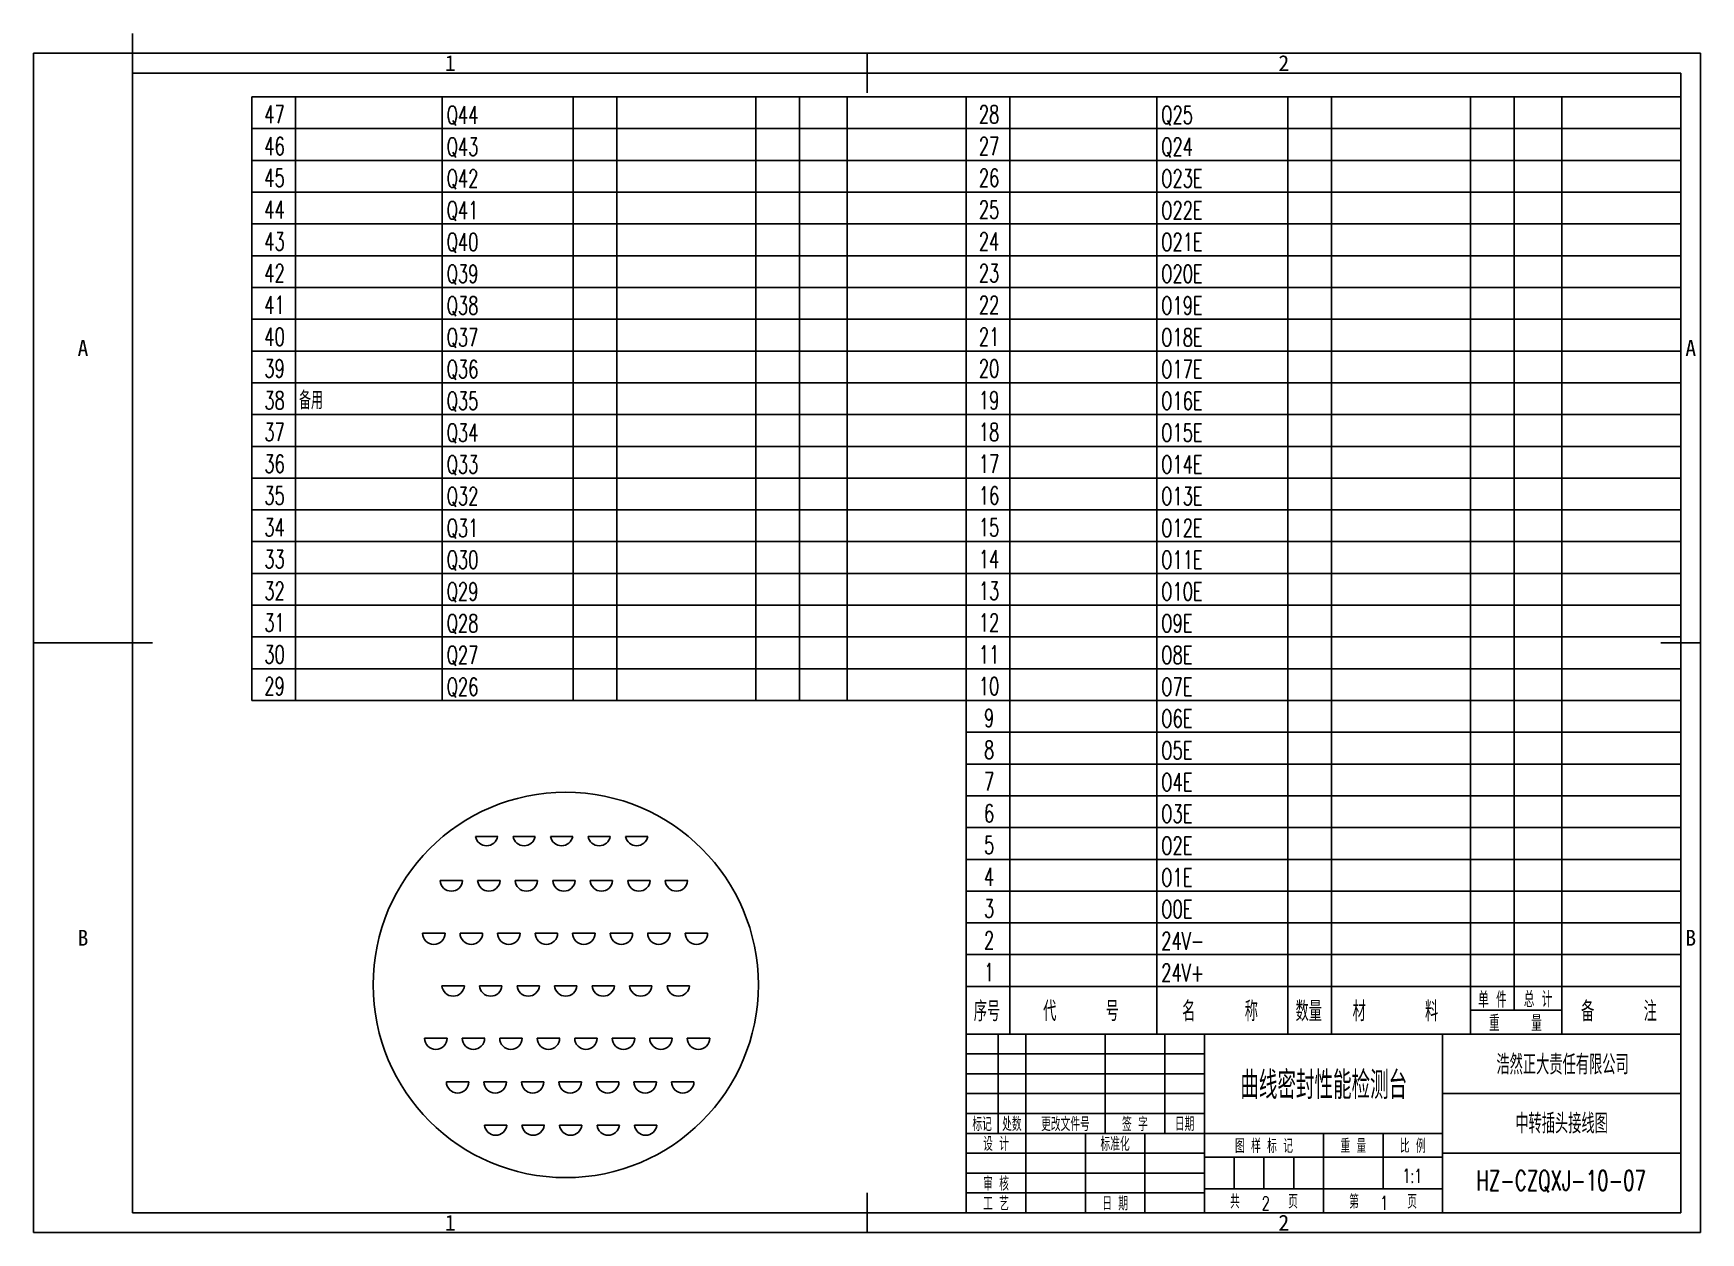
# Model space of a CAD drawing. Header units: inches. Extents: x -25 to 395, y -5 to 297.
import ezdxf
from ezdxf.enums import TextEntityAlignment as Align

# ---------------------------------------------------------------- set-up
doc = ezdxf.new("R2010")
doc.units = ezdxf.units.IN
doc.header["$LTSCALE"] = 10
for name, color, linetype in [('1轮廓实线层', 7, 'Continuous'), ('2细线层', 4, 'Continuous'), ('6文字层', 3, 'Continuous'), ('图框层', 7, 'Continuous')]:
    doc.layers.add(name, color=color, linetype=linetype)
doc.styles.add('PC_TEXTSTYLE', font='romans.shx', dxfattribs={"width": 0.8, "bigfont": 'hzfs.shx'})

# ---------------------------------------------------------------- blocks, each defined once
blk = doc.blocks.new('PC_TITLE_BLOCK')
at = {"layer": '1轮廓实线层'}
for p, q in [((0, 45), (-180, 45)), ((-180, 0), (-180, 45)), ((-172, 20), (-172, 45)), ((-165, 20), (-165, 45)), ((-145, 20), (-145, 45)), ((-130, 20), (-130, 45)), ((-120, 0), (-120, 45)), ((-60, 30), (0, 30)), ((-180, 20), (-60, 20)), ((-165, 0), (-165, 20)), ((-150, 0), (-150, 20)), ((-135, 0), (-135, 20)), ((-60, 15), (0, 15)), ((-180, 0), (0, 0))]:
    blk.add_line(p, q, dxfattribs=at)
at = {"layer": '1轮廓实线层', "color": 7}
for p, q in [((-60, 0), (-60, 45)), ((-180, 25), (-120, 25))]:
    blk.add_line(p, q, dxfattribs=at)
at = {"layer": '2细线层'}
for p, q in [((-180, 40), (-120, 40)), ((-180, 35), (-120, 35)), ((-180, 30), (-120, 30)), ((-90, 0), (-90, 20)), ((-75, 6), (-75, 20)), ((-180, 15), (-120, 15)), ((-120, 14), (-60, 14)), ((-112.5, 6), (-112.5, 14)), ((-105, 6), (-105, 14)), ((-97.5, 6), (-97.5, 14)), ((-180, 10), (-120, 10)), ((-180, 5), (-120, 5)), ((-120, 6), (-60, 6))]:
    blk.add_line(p, q, dxfattribs=at)
at = {"layer": '图框层'}
blk.add_line((0, 0), (0, 45), dxfattribs=at)
at = {"layer": '6文字层', "style": 'PC_TEXTSTYLE', "width": 0.667}
for s, p in [('标记', (-176, 22.5)), ('处数', (-168.5, 22.5)), (' 更改文件号 ', (-155, 22.5)), (' 签 字 ', (-137.5, 22.5)), (' 日期 ', (-125, 22.5)), (' 设 计 ', (-172.5, 17.51)), (' 标准化 ', (-142.5, 17.51)), (' 图 样 标 记 ', (-105, 17)), (' 重 量 ', (-82.5, 17)), (' 比 例 ', (-67.5, 17)), (' 审 核 ', (-172.5, 7.5)), (' 工 艺 ', (-172.5, 2.5)), (' 日 期 ', (-142.5, 2.5)), ('共       页', (-105, 3)), ('第       页', (-75, 3))]:
    blk.add_text(s, height=3.5, dxfattribs=at).set_placement(p, align=Align.MIDDLE)
at = {"layer": '6文字层', "style": 'PC_TEXTSTYLE', "flags": 8}
for tag, height, width, p, p2 in [('企业名称', 5, 1.98445, (-54.29, 34.82), (-5.27, 34.82)), ('产品名称或材料标记', 7, 0.600652, (-113.46, 28.64), (-66.42, 28.64)), ('图样名称', 5, 2.004495, (-54.79, 19.98), (-5.27, 19.98)), ('标准化', 3.5, 1.023147, (-133.83, 15.37), (-120.75, 15.37)), ('审核', 3.5, 1.579393, (-163.99, 5.37), (-150.63, 5.37)), ('重量', 3.5, 1.408247, (-88.46, 7.54), (-76.55, 7.54)), ('比例', 3.5, 1.385287, (-73.35, 7.54), (-61.93, 7.54)), ('图样代号', 5, 2.006536, (-54.79, 5.63), (-5.52, 5.63)), ('工艺', 3.5, 1.621807, (-164.21, 0.37), (-150.89, 0.37)), ('共几页', 3.5, 0.557144, (-108.07, 0.63), (-101.05, 0.63)), ('日期', 3.5, 1.560088, (-133.83, 0.37), (-120.75, 0.37))]:
    blk.add_attdef(tag, text='', height=height, dxfattribs=dict(at, width=width)).set_placement(p, p2, align=Align.FIT)
at = {"layer": '6文字层', "style": 'PC_TEXTSTYLE', "width": 3.962018, "flags": 8}
blk.add_attdef('设计', text='', height=3.5, rotation=358.4644, dxfattribs=at).set_placement((-164.23, 15.37), (-150.37, 15), align=Align.FIT)
at = {"layer": '6文字层', "color": 3, "style": 'PC_TEXTSTYLE', "width": 0.56476, "flags": 8}
blk.add_attdef('第几页', text='', height=3.5, dxfattribs=at).set_placement((-78.29, 0.75), (-71.16, 0.75), align=Align.FIT)
at = {"layer": '6文字层', "ltscale": 10, "style": 'PC_TEXTSTYLE', "flags": 1}
blk.add_attdef('图纸张数', (-58.68, -0.49), '', height=2.5, dxfattribs=at)
blk = doc.blocks.new('PC_MXBTITLERECORD')
at = {"layer": '1轮廓实线层'}
for p, q in [((-180, 0), (-180, 12)), ((0, 0), (0, 12))]:
    blk.add_line(p, q, dxfattribs=at)
at = {"layer": '2细线层'}
for p, q in [((-169, 12), (-169, 0)), ((-132, 12), (-132, 0)), ((-99, 12), (-99, 0)), ((-88, 12), (-88, 0)), ((-53, 12), (-53, 0)), ((-42, 12), (-42, 6)), ((-30, 12), (-30, 0)), ((-30, 6), (-53, 6))]:
    blk.add_line(p, q, dxfattribs=at)
at = {"layer": '6文字层', "style": 'PC_TEXTSTYLE', "width": 0.667}
for s, height, p in [('序号', 5, (-174.77, 6)), ('代     号', 5, (-151.09, 6)), ('名     称', 5, (-116.06, 6)), ('数量', 5, (-93.71, 6)), ('材      料', 5, (-71.89, 6)), ('单 件', 4, (-47.45, 8.84)), ('总 计', 4, (-35.96, 8.94)), ('备     注', 5, (-15.57, 6)), ('重    量', 4, (-41.65, 2.94))]:
    blk.add_text(s, height=height, dxfattribs=at).set_placement(p, align=Align.MIDDLE)
blk = doc.blocks.new('PC_MXB_BLOCK')
at = {"layer": '1轮廓实线层'}
for p, q in [((-180, 8), (-180, 0)), ((0, 8), (0, 0))]:
    blk.add_line(p, q, dxfattribs=at)
at = {"layer": '2细线层'}
for p, q in [((-180, 8), (0, 8)), ((-169, 8), (-169, 0)), ((-132, 8), (-132, 0)), ((-99, 8), (-99, 0)), ((-88, 8), (-88, 0)), ((-53, 8), (-53, 0)), ((-42, 8), (-42, 0)), ((-30, 8), (-30, 0)), ((-180, 0), (0, 0))]:
    blk.add_line(p, q, dxfattribs=at)
at = {"layer": '6文字层', "style": 'PC_TEXTSTYLE'}
for tag, width, p, p2 in [('序号', 0.769182, (-178.38, 1.35), (-170.09, 1.35)), ('代号', 3.14773, (-168.05, 1.35), (-134.11, 1.35)), ('名称', 2.802424, (-130.87, 1.2), (-100.28, 1.2)), ('数量', 0.817449, (-97.88, 1.2), (-89, 1.2)), ('材料', 2.943328, (-86.43, 1.01), (-54.3, 1.01)), ('单重', 0.854038, (-52.21, 0.89), (-43, 0.89)), ('总重', 0.958888, (-41.2, 1.27), (-30.86, 1.27)), ('备注', 2.494074, (-28.61, 1.02), (-1.16, 1.02))]:
    blk.add_attdef(tag, text='', height=4.5, dxfattribs=dict(at, width=width)).set_placement(p, p2, align=Align.FIT)

msp = doc.modelspace()

# ---------------------------------------------------------------- linework, layer by layer
for p, q in [((0, 297), (0, 0)), ((86.38, 94.78), (91.97, 94.78)), ((95.83, 94.78), (101.42, 94.78)), ((105.28, 94.78), (110.87, 94.78)), ((114.73, 94.78), (120.32, 94.78)), ((124.18, 94.78), (129.77, 94.78)), ((77.47, 83.65), (83.13, 83.65)), ((86.92, 83.65), (92.58, 83.65)), ((96.37, 83.65), (102.03, 83.65)), ((105.82, 83.65), (111.48, 83.65)), ((115.27, 83.65), (120.93, 83.65)), ((124.72, 83.65), (130.38, 83.65)), ((134.17, 83.65), (139.83, 83.65)), ((73.04, 70.42), (78.71, 70.42)), ((82.49, 70.42), (88.16, 70.42)), ((91.94, 70.42), (97.61, 70.42)), ((101.39, 70.42), (107.06, 70.42)), ((110.84, 70.42), (116.51, 70.42)), ((120.29, 70.42), (125.96, 70.42)), ((129.74, 70.42), (135.41, 70.42)), ((139.19, 70.42), (144.86, 70.42)), ((77.94, 57.19), (83.59, 57.19)), ((87.39, 57.19), (93.04, 57.19)), ((96.84, 57.19), (102.49, 57.19)), ((106.29, 57.19), (111.94, 57.19)), ((115.74, 57.19), (121.39, 57.19)), ((125.19, 57.19), (130.84, 57.19)), ((134.64, 57.19), (140.29, 57.19)), ((73.57, 43.96), (79.24, 43.96)), ((83.02, 43.96), (88.69, 43.96)), ((92.47, 43.96), (98.14, 43.96)), ((101.92, 43.96), (107.59, 43.96)), ((111.37, 43.96), (117.04, 43.96)), ((120.82, 43.96), (126.49, 43.96)), ((130.27, 43.96), (135.94, 43.96)), ((139.72, 43.96), (145.39, 43.96)), ((79.05, 32.94), (84.72, 32.94)), ((88.5, 32.94), (94.17, 32.94)), ((97.95, 32.94), (103.62, 32.94)), ((107.4, 32.94), (113.07, 32.94)), ((116.85, 32.94), (122.52, 32.94)), ((126.3, 32.94), (131.97, 32.94)), ((135.75, 32.94), (141.42, 32.94)), ((88.64, 22.03), (94.27, 22.03)), ((98.09, 22.03), (103.72, 22.03)), ((107.54, 22.03), (113.17, 22.03)), ((116.99, 22.03), (122.62, 22.03)), ((126.44, 22.03), (132.07, 22.03)), ((210, 0), (0, 0))]:
    msp.add_line(p, q)
msp.add_circle((109.11, 57.37), 48.52)
for centre, start, end in [((89.17, 95.26), 189.7269, 350.2731), ((98.62, 95.26), 189.7269, 350.2731), ((108.07, 95.26), 189.7269, 350.2731), ((117.52, 95.26), 189.7269, 350.2731), ((126.97, 95.26), 189.7269, 350.2731), ((80.3, 83.82), 183.4763, 356.5237), ((89.75, 83.82), 183.4763, 356.5237), ((99.2, 83.82), 183.4763, 356.5237), ((108.65, 83.82), 183.4763, 356.5237), ((118.1, 83.82), 183.4763, 356.5237), ((127.55, 83.82), 183.4763, 356.5237), ((137, 83.82), 183.4763, 356.5237), ((75.88, 70.42), 180, 0), ((85.33, 70.42), 180, 0), ((94.78, 70.42), 180, 0), ((104.23, 70.42), 180, 0), ((113.68, 70.42), 180, 0), ((123.13, 70.42), 180, 0), ((132.58, 70.42), 180, 0), ((142.03, 70.42), 180, 0), ((80.76, 57.37), 183.6432, 356.3568), ((90.21, 57.37), 183.6432, 356.3568), ((99.66, 57.37), 183.6432, 356.3568), ((109.11, 57.37), 183.6432, 356.3568), ((118.56, 57.37), 183.6432, 356.3568), ((128.01, 57.37), 183.6432, 356.3568), ((137.46, 57.37), 183.6432, 356.3568), ((76.4, 43.98), 180.5794, 359.4206), ((85.85, 43.98), 180.5794, 359.4206), ((95.3, 43.98), 180.5794, 359.4206), ((104.75, 43.98), 180.5794, 359.4206), ((114.2, 43.98), 180.5794, 359.4206), ((123.65, 43.98), 180.5794, 359.4206), ((133.1, 43.98), 180.5794, 359.4206), ((142.55, 43.98), 180.5794, 359.4206), ((81.88, 32.97), 180.6626, 359.3374), ((91.33, 32.97), 180.6626, 359.3374), ((100.78, 32.97), 180.6626, 359.3374), ((110.23, 32.97), 180.6626, 359.3374), ((119.68, 32.97), 180.6626, 359.3374), ((129.13, 32.97), 180.6626, 359.3374), ((138.58, 32.97), 180.6626, 359.3374), ((91.45, 22.35), 186.44, 353.56), ((100.9, 22.35), 186.44, 353.56), ((110.35, 22.35), 186.44, 353.56), ((119.8, 22.35), 186.44, 353.56), ((129.25, 22.35), 186.44, 353.56)]:
    msp.add_arc(centre, 2.83, start, end)
at = {"layer": '1轮廓实线层'}
for p, q in [((185, 292), (185, 282)), ((0, 0), (0, 287)), ((390, 287), (0, 287)), ((390, 287), (390, 0)), ((-25, 143.5), (5, 143.5)), ((395, 143.5), (385, 143.5)), ((185, -5), (185, 5))]:
    msp.add_line(p, q, dxfattribs=at)
at = {"layer": '2细线层'}
for p, q in [((-25, -5), (-25, 292)), ((395, 292), (-25, 292)), ((-25, 292), (-25, 287)), ((185, 292), (185, 287)), ((395, 292), (395, -5)), ((-25, 143.5), (0, 143.5)), ((395, 143.5), (390, 143.5)), ((-25, -5), (-25, 0)), ((185, -5), (185, 0)), ((-25, -5), (395, -5)), ((-25, -5), (0, -5)), ((395, -5), (390, -5))]:
    msp.add_line(p, q, dxfattribs=at)

# ---------------------------------------------------------------- block references
at = {"layer": '图框层'}
ref = msp.add_blockref('PC_MXB_BLOCK', (210, 273), dxfattribs=at)
ref.add_attrib('序号', '47', dxfattribs={"layer": '6文字层', "height": 4.5, "style": 'PC_TEXTSTYLE', "width": 0.667}).set_placement((35.76, 274.35), align=Align.CENTER)
ref.add_attrib('名称', 'Q44', (79.13, 274.2), dxfattribs={"layer": '6文字层', "height": 4.5, "style": 'PC_TEXTSTYLE', "width": 0.667})
ref = msp.add_blockref('PC_MXB_BLOCK', (390, 273), dxfattribs=at)
ref.add_attrib('序号', '28', dxfattribs={"layer": '6文字层', "height": 4.5, "style": 'PC_TEXTSTYLE', "width": 0.667}).set_placement((215.76, 274.35), align=Align.CENTER)
ref.add_attrib('名称', 'Q25', (259.13, 274.2), dxfattribs={"layer": '6文字层', "height": 4.5, "style": 'PC_TEXTSTYLE', "width": 0.667})
ref = msp.add_blockref('PC_MXB_BLOCK', (210, 265), dxfattribs=at)
ref.add_attrib('序号', '46', dxfattribs={"layer": '6文字层', "height": 4.5, "style": 'PC_TEXTSTYLE', "width": 0.667}).set_placement((35.76, 266.35), align=Align.CENTER)
ref.add_attrib('名称', 'Q43', (79.13, 266.2), dxfattribs={"layer": '6文字层', "height": 4.5, "style": 'PC_TEXTSTYLE', "width": 0.667})
ref = msp.add_blockref('PC_MXB_BLOCK', (390, 265), dxfattribs=at)
ref.add_attrib('序号', '27', dxfattribs={"layer": '6文字层', "height": 4.5, "style": 'PC_TEXTSTYLE', "width": 0.667}).set_placement((215.76, 266.35), align=Align.CENTER)
ref.add_attrib('名称', 'Q24', (259.13, 266.2), dxfattribs={"layer": '6文字层', "height": 4.5, "style": 'PC_TEXTSTYLE', "width": 0.667})
ref = msp.add_blockref('PC_MXB_BLOCK', (210, 257), dxfattribs=at)
ref.add_attrib('序号', '45', dxfattribs={"layer": '6文字层', "height": 4.5, "style": 'PC_TEXTSTYLE', "width": 0.667}).set_placement((35.76, 258.35), align=Align.CENTER)
ref.add_attrib('名称', 'Q42', (79.13, 258.2), dxfattribs={"layer": '6文字层', "height": 4.5, "style": 'PC_TEXTSTYLE', "width": 0.667})
ref = msp.add_blockref('PC_MXB_BLOCK', (390, 257), dxfattribs=at)
ref.add_attrib('序号', '26', dxfattribs={"layer": '6文字层', "height": 4.5, "style": 'PC_TEXTSTYLE', "width": 0.667}).set_placement((215.76, 258.35), align=Align.CENTER)
ref.add_attrib('名称', 'O23E', (259.13, 258.2), dxfattribs={"layer": '6文字层', "height": 4.5, "style": 'PC_TEXTSTYLE', "width": 0.667})
ref = msp.add_blockref('PC_MXB_BLOCK', (210, 249), dxfattribs=at)
ref.add_attrib('序号', '44', dxfattribs={"layer": '6文字层', "height": 4.5, "style": 'PC_TEXTSTYLE', "width": 0.667}).set_placement((35.76, 250.35), align=Align.CENTER)
ref.add_attrib('名称', 'Q41', (79.13, 250.2), dxfattribs={"layer": '6文字层', "height": 4.5, "style": 'PC_TEXTSTYLE', "width": 0.667})
ref = msp.add_blockref('PC_MXB_BLOCK', (390, 249), dxfattribs=at)
ref.add_attrib('序号', '25', dxfattribs={"layer": '6文字层', "height": 4.5, "style": 'PC_TEXTSTYLE', "width": 0.667}).set_placement((215.76, 250.35), align=Align.CENTER)
ref.add_attrib('名称', 'O22E', (259.13, 250.2), dxfattribs={"layer": '6文字层', "height": 4.5, "style": 'PC_TEXTSTYLE', "width": 0.667})
ref = msp.add_blockref('PC_MXB_BLOCK', (210, 241), dxfattribs=at)
ref.add_attrib('序号', '43', dxfattribs={"layer": '6文字层', "height": 4.5, "style": 'PC_TEXTSTYLE', "width": 0.667}).set_placement((35.76, 242.35), align=Align.CENTER)
ref.add_attrib('名称', 'Q40', (79.13, 242.2), dxfattribs={"layer": '6文字层', "height": 4.5, "style": 'PC_TEXTSTYLE', "width": 0.667})
ref = msp.add_blockref('PC_MXB_BLOCK', (390, 241), dxfattribs=at)
ref.add_attrib('序号', '24', dxfattribs={"layer": '6文字层', "height": 4.5, "style": 'PC_TEXTSTYLE', "width": 0.667}).set_placement((215.76, 242.35), align=Align.CENTER)
ref.add_attrib('名称', 'O21E', (259.13, 242.2), dxfattribs={"layer": '6文字层', "height": 4.5, "style": 'PC_TEXTSTYLE', "width": 0.667})
ref = msp.add_blockref('PC_MXB_BLOCK', (210, 233), dxfattribs=at)
ref.add_attrib('序号', '42', dxfattribs={"layer": '6文字层', "height": 4.5, "style": 'PC_TEXTSTYLE', "width": 0.667}).set_placement((35.76, 234.35), align=Align.CENTER)
ref.add_attrib('名称', 'Q39', (79.13, 234.2), dxfattribs={"layer": '6文字层', "height": 4.5, "style": 'PC_TEXTSTYLE', "width": 0.667})
ref = msp.add_blockref('PC_MXB_BLOCK', (390, 233), dxfattribs=at)
ref.add_attrib('序号', '23', dxfattribs={"layer": '6文字层', "height": 4.5, "style": 'PC_TEXTSTYLE', "width": 0.667}).set_placement((215.76, 234.35), align=Align.CENTER)
ref.add_attrib('名称', 'O20E', (259.13, 234.2), dxfattribs={"layer": '6文字层', "height": 4.5, "style": 'PC_TEXTSTYLE', "width": 0.667})
ref = msp.add_blockref('PC_MXB_BLOCK', (210, 225), dxfattribs=at)
ref.add_attrib('序号', '41', dxfattribs={"layer": '6文字层', "height": 4.5, "style": 'PC_TEXTSTYLE', "width": 0.667}).set_placement((35.76, 226.35), align=Align.CENTER)
ref.add_attrib('名称', 'Q38', (79.13, 226.2), dxfattribs={"layer": '6文字层', "height": 4.5, "style": 'PC_TEXTSTYLE', "width": 0.667})
ref = msp.add_blockref('PC_MXB_BLOCK', (390, 225), dxfattribs=at)
ref.add_attrib('序号', '22', dxfattribs={"layer": '6文字层', "height": 4.5, "style": 'PC_TEXTSTYLE', "width": 0.667}).set_placement((215.76, 226.35), align=Align.CENTER)
ref.add_attrib('名称', 'O19E', (259.13, 226.2), dxfattribs={"layer": '6文字层', "height": 4.5, "style": 'PC_TEXTSTYLE', "width": 0.667})
ref = msp.add_blockref('PC_MXB_BLOCK', (210, 217), dxfattribs=at)
ref.add_attrib('序号', '40', dxfattribs={"layer": '6文字层', "height": 4.5, "style": 'PC_TEXTSTYLE', "width": 0.667}).set_placement((35.76, 218.35), align=Align.CENTER)
ref.add_attrib('名称', 'Q37', (79.13, 218.2), dxfattribs={"layer": '6文字层', "height": 4.5, "style": 'PC_TEXTSTYLE', "width": 0.667})
ref = msp.add_blockref('PC_MXB_BLOCK', (390, 217), dxfattribs=at)
ref.add_attrib('序号', '21', dxfattribs={"layer": '6文字层', "height": 4.5, "style": 'PC_TEXTSTYLE', "width": 0.667}).set_placement((215.76, 218.35), align=Align.CENTER)
ref.add_attrib('名称', 'O18E', (259.13, 218.2), dxfattribs={"layer": '6文字层', "height": 4.5, "style": 'PC_TEXTSTYLE', "width": 0.667})
ref = msp.add_blockref('PC_MXB_BLOCK', (210, 209), dxfattribs=at)
ref.add_attrib('序号', '39', dxfattribs={"layer": '6文字层', "height": 4.5, "style": 'PC_TEXTSTYLE', "width": 0.667}).set_placement((35.76, 210.35), align=Align.CENTER)
ref.add_attrib('名称', 'Q36', (79.13, 210.2), dxfattribs={"layer": '6文字层', "height": 4.5, "style": 'PC_TEXTSTYLE', "width": 0.667})
ref = msp.add_blockref('PC_MXB_BLOCK', (390, 209), dxfattribs=at)
ref.add_attrib('序号', '20', dxfattribs={"layer": '6文字层', "height": 4.5, "style": 'PC_TEXTSTYLE', "width": 0.667}).set_placement((215.76, 210.35), align=Align.CENTER)
ref.add_attrib('名称', 'O17E', (259.13, 210.2), dxfattribs={"layer": '6文字层', "height": 4.5, "style": 'PC_TEXTSTYLE', "width": 0.667})
ref = msp.add_blockref('PC_MXB_BLOCK', (210, 201), dxfattribs=at)
ref.add_attrib('代号', '备用', (41.95, 202.35), dxfattribs={"layer": '6文字层', "height": 4.5, "style": 'PC_TEXTSTYLE', "width": 0.667})
ref.add_attrib('序号', '38', dxfattribs={"layer": '6文字层', "height": 4.5, "style": 'PC_TEXTSTYLE', "width": 0.667}).set_placement((35.76, 202.35), align=Align.CENTER)
ref.add_attrib('名称', 'Q35', (79.13, 202.2), dxfattribs={"layer": '6文字层', "height": 4.5, "style": 'PC_TEXTSTYLE', "width": 0.667})
ref = msp.add_blockref('PC_MXB_BLOCK', (390, 201), dxfattribs=at)
ref.add_attrib('序号', '19', dxfattribs={"layer": '6文字层', "height": 4.5, "style": 'PC_TEXTSTYLE', "width": 0.667}).set_placement((215.76, 202.35), align=Align.CENTER)
ref.add_attrib('名称', 'O16E', (259.13, 202.2), dxfattribs={"layer": '6文字层', "height": 4.5, "style": 'PC_TEXTSTYLE', "width": 0.667})
ref = msp.add_blockref('PC_MXB_BLOCK', (210, 193), dxfattribs=at)
ref.add_attrib('序号', '37', dxfattribs={"layer": '6文字层', "height": 4.5, "style": 'PC_TEXTSTYLE', "width": 0.667}).set_placement((35.76, 194.35), align=Align.CENTER)
ref.add_attrib('名称', 'Q34', (79.13, 194.2), dxfattribs={"layer": '6文字层', "height": 4.5, "style": 'PC_TEXTSTYLE', "width": 0.667})
ref = msp.add_blockref('PC_MXB_BLOCK', (390, 193), dxfattribs=at)
ref.add_attrib('序号', '18', dxfattribs={"layer": '6文字层', "height": 4.5, "style": 'PC_TEXTSTYLE', "width": 0.667}).set_placement((215.76, 194.35), align=Align.CENTER)
ref.add_attrib('名称', 'O15E', (259.13, 194.2), dxfattribs={"layer": '6文字层', "height": 4.5, "style": 'PC_TEXTSTYLE', "width": 0.667})
ref = msp.add_blockref('PC_MXB_BLOCK', (210, 185), dxfattribs=at)
ref.add_attrib('序号', '36', dxfattribs={"layer": '6文字层', "height": 4.5, "style": 'PC_TEXTSTYLE', "width": 0.667}).set_placement((35.76, 186.35), align=Align.CENTER)
ref.add_attrib('名称', 'Q33', (79.13, 186.2), dxfattribs={"layer": '6文字层', "height": 4.5, "style": 'PC_TEXTSTYLE', "width": 0.667})
ref = msp.add_blockref('PC_MXB_BLOCK', (390, 185), dxfattribs=at)
ref.add_attrib('序号', '17', dxfattribs={"layer": '6文字层', "height": 4.5, "style": 'PC_TEXTSTYLE', "width": 0.667}).set_placement((215.76, 186.35), align=Align.CENTER)
ref.add_attrib('名称', 'O14E', (259.13, 186.2), dxfattribs={"layer": '6文字层', "height": 4.5, "style": 'PC_TEXTSTYLE', "width": 0.667})
ref = msp.add_blockref('PC_MXB_BLOCK', (210, 177), dxfattribs=at)
ref.add_attrib('序号', '35', dxfattribs={"layer": '6文字层', "height": 4.5, "style": 'PC_TEXTSTYLE', "width": 0.667}).set_placement((35.76, 178.35), align=Align.CENTER)
ref.add_attrib('名称', 'Q32', (79.13, 178.2), dxfattribs={"layer": '6文字层', "height": 4.5, "style": 'PC_TEXTSTYLE', "width": 0.667})
ref = msp.add_blockref('PC_MXB_BLOCK', (390, 177), dxfattribs=at)
ref.add_attrib('序号', '16', dxfattribs={"layer": '6文字层', "height": 4.5, "style": 'PC_TEXTSTYLE', "width": 0.667}).set_placement((215.76, 178.35), align=Align.CENTER)
ref.add_attrib('名称', 'O13E', (259.13, 178.2), dxfattribs={"layer": '6文字层', "height": 4.5, "style": 'PC_TEXTSTYLE', "width": 0.667})
ref = msp.add_blockref('PC_MXB_BLOCK', (210, 169), dxfattribs=at)
ref.add_attrib('序号', '34', dxfattribs={"layer": '6文字层', "height": 4.5, "style": 'PC_TEXTSTYLE', "width": 0.667}).set_placement((35.76, 170.35), align=Align.CENTER)
ref.add_attrib('名称', 'Q31', (79.13, 170.2), dxfattribs={"layer": '6文字层', "height": 4.5, "style": 'PC_TEXTSTYLE', "width": 0.667})
ref = msp.add_blockref('PC_MXB_BLOCK', (390, 169), dxfattribs=at)
ref.add_attrib('序号', '15', dxfattribs={"layer": '6文字层', "height": 4.5, "style": 'PC_TEXTSTYLE', "width": 0.667}).set_placement((215.76, 170.35), align=Align.CENTER)
ref.add_attrib('名称', 'O12E', (259.13, 170.2), dxfattribs={"layer": '6文字层', "height": 4.5, "style": 'PC_TEXTSTYLE', "width": 0.667})
ref = msp.add_blockref('PC_MXB_BLOCK', (210, 161), dxfattribs=at)
ref.add_attrib('序号', '33', dxfattribs={"layer": '6文字层', "height": 4.5, "style": 'PC_TEXTSTYLE', "width": 0.667}).set_placement((35.76, 162.35), align=Align.CENTER)
ref.add_attrib('名称', 'Q30', (79.13, 162.2), dxfattribs={"layer": '6文字层', "height": 4.5, "style": 'PC_TEXTSTYLE', "width": 0.667})
ref = msp.add_blockref('PC_MXB_BLOCK', (390, 161), dxfattribs=at)
ref.add_attrib('序号', '14', dxfattribs={"layer": '6文字层', "height": 4.5, "style": 'PC_TEXTSTYLE', "width": 0.667}).set_placement((215.76, 162.35), align=Align.CENTER)
ref.add_attrib('名称', 'O11E', (259.13, 162.2), dxfattribs={"layer": '6文字层', "height": 4.5, "style": 'PC_TEXTSTYLE', "width": 0.667})
ref = msp.add_blockref('PC_MXB_BLOCK', (210, 153), dxfattribs=at)
ref.add_attrib('序号', '32', dxfattribs={"layer": '6文字层', "height": 4.5, "style": 'PC_TEXTSTYLE', "width": 0.667}).set_placement((35.76, 154.35), align=Align.CENTER)
ref.add_attrib('名称', 'Q29', (79.13, 154.2), dxfattribs={"layer": '6文字层', "height": 4.5, "style": 'PC_TEXTSTYLE', "width": 0.667})
ref = msp.add_blockref('PC_MXB_BLOCK', (390, 153), dxfattribs=at)
ref.add_attrib('序号', '13', dxfattribs={"layer": '6文字层', "height": 4.5, "style": 'PC_TEXTSTYLE', "width": 0.667}).set_placement((215.76, 154.35), align=Align.CENTER)
ref.add_attrib('名称', 'O10E', (259.13, 154.2), dxfattribs={"layer": '6文字层', "height": 4.5, "style": 'PC_TEXTSTYLE', "width": 0.667})
ref = msp.add_blockref('PC_MXB_BLOCK', (210, 145), dxfattribs=at)
ref.add_attrib('序号', '31', dxfattribs={"layer": '6文字层', "height": 4.5, "style": 'PC_TEXTSTYLE', "width": 0.667}).set_placement((35.76, 146.35), align=Align.CENTER)
ref.add_attrib('名称', 'Q28', (79.13, 146.2), dxfattribs={"layer": '6文字层', "height": 4.5, "style": 'PC_TEXTSTYLE', "width": 0.667})
ref = msp.add_blockref('PC_MXB_BLOCK', (390, 145), dxfattribs=at)
ref.add_attrib('序号', '12', dxfattribs={"layer": '6文字层', "height": 4.5, "style": 'PC_TEXTSTYLE', "width": 0.667}).set_placement((215.76, 146.35), align=Align.CENTER)
ref.add_attrib('名称', 'O9E', (259.13, 146.2), dxfattribs={"layer": '6文字层', "height": 4.5, "style": 'PC_TEXTSTYLE', "width": 0.667})
ref = msp.add_blockref('PC_MXB_BLOCK', (210, 137), dxfattribs=at)
ref.add_attrib('序号', '30', dxfattribs={"layer": '6文字层', "height": 4.5, "style": 'PC_TEXTSTYLE', "width": 0.667}).set_placement((35.76, 138.35), align=Align.CENTER)
ref.add_attrib('名称', 'Q27', (79.13, 138.2), dxfattribs={"layer": '6文字层', "height": 4.5, "style": 'PC_TEXTSTYLE', "width": 0.667})
ref = msp.add_blockref('PC_MXB_BLOCK', (390, 137), dxfattribs=at)
ref.add_attrib('序号', '11', dxfattribs={"layer": '6文字层', "height": 4.5, "style": 'PC_TEXTSTYLE', "width": 0.667}).set_placement((215.76, 138.35), align=Align.CENTER)
ref.add_attrib('名称', 'O8E', (259.13, 138.2), dxfattribs={"layer": '6文字层', "height": 4.5, "style": 'PC_TEXTSTYLE', "width": 0.667})
ref = msp.add_blockref('PC_MXB_BLOCK', (210, 129), dxfattribs=at)
ref.add_attrib('序号', '29', dxfattribs={"layer": '6文字层', "height": 4.5, "style": 'PC_TEXTSTYLE', "width": 0.667}).set_placement((35.76, 130.35), align=Align.CENTER)
ref.add_attrib('名称', 'Q26', (79.13, 130.2), dxfattribs={"layer": '6文字层', "height": 4.5, "style": 'PC_TEXTSTYLE', "width": 0.667})
ref = msp.add_blockref('PC_MXB_BLOCK', (390, 129), dxfattribs=at)
ref.add_attrib('序号', '10', dxfattribs={"layer": '6文字层', "height": 4.5, "style": 'PC_TEXTSTYLE', "width": 0.667}).set_placement((215.76, 130.35), align=Align.CENTER)
ref.add_attrib('名称', 'O7E', (259.13, 130.2), dxfattribs={"layer": '6文字层', "height": 4.5, "style": 'PC_TEXTSTYLE', "width": 0.667})
ref = msp.add_blockref('PC_MXB_BLOCK', (390, 121), dxfattribs=at)
ref.add_attrib('序号', '9', dxfattribs={"layer": '6文字层', "height": 4.5, "style": 'PC_TEXTSTYLE', "width": 0.667}).set_placement((215.76, 122.35), align=Align.CENTER)
ref.add_attrib('名称', 'O6E', (259.13, 122.2), dxfattribs={"layer": '6文字层', "height": 4.5, "style": 'PC_TEXTSTYLE', "width": 0.667})
ref = msp.add_blockref('PC_MXB_BLOCK', (390, 113), dxfattribs=at)
ref.add_attrib('序号', '8', dxfattribs={"layer": '6文字层', "height": 4.5, "style": 'PC_TEXTSTYLE', "width": 0.667}).set_placement((215.76, 114.35), align=Align.CENTER)
ref.add_attrib('名称', 'O5E', (259.13, 114.2), dxfattribs={"layer": '6文字层', "height": 4.5, "style": 'PC_TEXTSTYLE', "width": 0.667})
ref = msp.add_blockref('PC_MXB_BLOCK', (390, 105), dxfattribs=at)
ref.add_attrib('序号', '7', dxfattribs={"layer": '6文字层', "height": 4.5, "style": 'PC_TEXTSTYLE', "width": 0.667}).set_placement((215.76, 106.35), align=Align.CENTER)
ref.add_attrib('名称', 'O4E', (259.13, 106.2), dxfattribs={"layer": '6文字层', "height": 4.5, "style": 'PC_TEXTSTYLE', "width": 0.667})
ref = msp.add_blockref('PC_MXB_BLOCK', (390, 97), dxfattribs=at)
ref.add_attrib('序号', '6', dxfattribs={"layer": '6文字层', "height": 4.5, "style": 'PC_TEXTSTYLE', "width": 0.667}).set_placement((215.76, 98.35), align=Align.CENTER)
ref.add_attrib('名称', 'O3E', (259.13, 98.2), dxfattribs={"layer": '6文字层', "height": 4.5, "style": 'PC_TEXTSTYLE', "width": 0.667})
ref = msp.add_blockref('PC_MXB_BLOCK', (390, 89), dxfattribs=at)
ref.add_attrib('序号', '5', dxfattribs={"layer": '6文字层', "height": 4.5, "style": 'PC_TEXTSTYLE', "width": 0.667}).set_placement((215.76, 90.35), align=Align.CENTER)
ref.add_attrib('名称', 'O2E', (259.13, 90.2), dxfattribs={"layer": '6文字层', "height": 4.5, "style": 'PC_TEXTSTYLE', "width": 0.667})
ref = msp.add_blockref('PC_MXB_BLOCK', (390, 81), dxfattribs=at)
ref.add_attrib('序号', '4', dxfattribs={"layer": '6文字层', "height": 4.5, "style": 'PC_TEXTSTYLE', "width": 0.667}).set_placement((215.76, 82.35), align=Align.CENTER)
ref.add_attrib('名称', 'O1E', (259.13, 82.2), dxfattribs={"layer": '6文字层', "height": 4.5, "style": 'PC_TEXTSTYLE', "width": 0.667})
ref = msp.add_blockref('PC_MXB_BLOCK', (390, 73), dxfattribs=at)
ref.add_attrib('序号', '3', dxfattribs={"layer": '6文字层', "height": 4.5, "style": 'PC_TEXTSTYLE', "width": 0.667}).set_placement((215.76, 74.35), align=Align.CENTER)
ref.add_attrib('名称', 'O0E', (259.13, 74.2), dxfattribs={"layer": '6文字层', "height": 4.5, "style": 'PC_TEXTSTYLE', "width": 0.667})
ref = msp.add_blockref('PC_MXB_BLOCK', (390, 65), dxfattribs=at)
ref.add_attrib('序号', '2', dxfattribs={"layer": '6文字层', "height": 4.5, "style": 'PC_TEXTSTYLE', "width": 0.667}).set_placement((215.76, 66.35), align=Align.CENTER)
ref.add_attrib('名称', '24V-', (259.13, 66.2), dxfattribs={"layer": '6文字层', "height": 4.5, "style": 'PC_TEXTSTYLE', "width": 0.667})
ref = msp.add_blockref('PC_MXB_BLOCK', (390, 57), dxfattribs=at)
ref.add_attrib('序号', '1', dxfattribs={"layer": '6文字层', "height": 4.5, "style": 'PC_TEXTSTYLE', "width": 0.667}).set_placement((215.76, 58.35), align=Align.CENTER)
ref.add_attrib('名称', '24V+', (259.13, 58.2), dxfattribs={"layer": '6文字层', "height": 4.5, "style": 'PC_TEXTSTYLE', "width": 0.667})
msp.add_blockref('PC_MXBTITLERECORD', (390, 45), dxfattribs=at)
ref = msp.add_blockref('PC_TITLE_BLOCK', (390, 0), dxfattribs=at)
ref.add_attrib('产品名称或材料标记', '曲线密封性能检测台', dxfattribs={"layer": '6文字层', "height": 7, "style": 'PC_TEXTSTYLE', "width": 0.667}).set_placement((300.06, 28.64), align=Align.CENTER)
ref.add_attrib('共几页', '2', dxfattribs={"layer": '6文字层', "height": 3.5, "style": 'PC_TEXTSTYLE', "width": 0.667}).set_placement((285.44, 0.63), align=Align.CENTER)
ref.add_attrib('图样名称', '中转插头接线图', dxfattribs={"layer": '6文字层', "height": 5, "style": 'PC_TEXTSTYLE', "width": 0.667}).set_placement((359.97, 19.98), align=Align.CENTER)
ref.add_attrib('企业名称', '浩然正大责任有限公司', dxfattribs={"layer": '6文字层', "height": 5, "style": 'PC_TEXTSTYLE', "width": 0.667}).set_placement((360.22, 34.82), align=Align.CENTER)
ref.add_attrib('图样代号', 'HZ-CZQXJ-10-07', dxfattribs={"layer": '6文字层', "height": 5, "style": 'PC_TEXTSTYLE', "width": 0.667}).set_placement((359.85, 5.63), align=Align.CENTER)
ref.add_attrib('比例', '1:1', dxfattribs={"layer": '6文字层', "height": 3.5, "style": 'PC_TEXTSTYLE', "width": 0.667}).set_placement((322.36, 7.54), align=Align.CENTER)
ref.add_attrib('第几页', '1', dxfattribs={"layer": '6文字层', "color": 3, "height": 3.5, "style": 'PC_TEXTSTYLE', "width": 0.667}).set_placement((315.28, 0.75), align=Align.CENTER)

# ---------------------------------------------------------------- texts
at = {"layer": '6文字层'}
for s, p in [('1', (80, 289.5)), ('2', (290, 289.5)), ('A', (-12.5, 217.75)), ('A', (392.5, 217.75)), ('B', (-12.5, 69.25)), ('B', (392.5, 69.25)), ('1', (80, -2.5)), ('2', (290, -2.5))]:
    msp.add_text(s, height=4, dxfattribs=at).set_placement(p, align=Align.MIDDLE)

doc.saveas('drawing.dxf')
